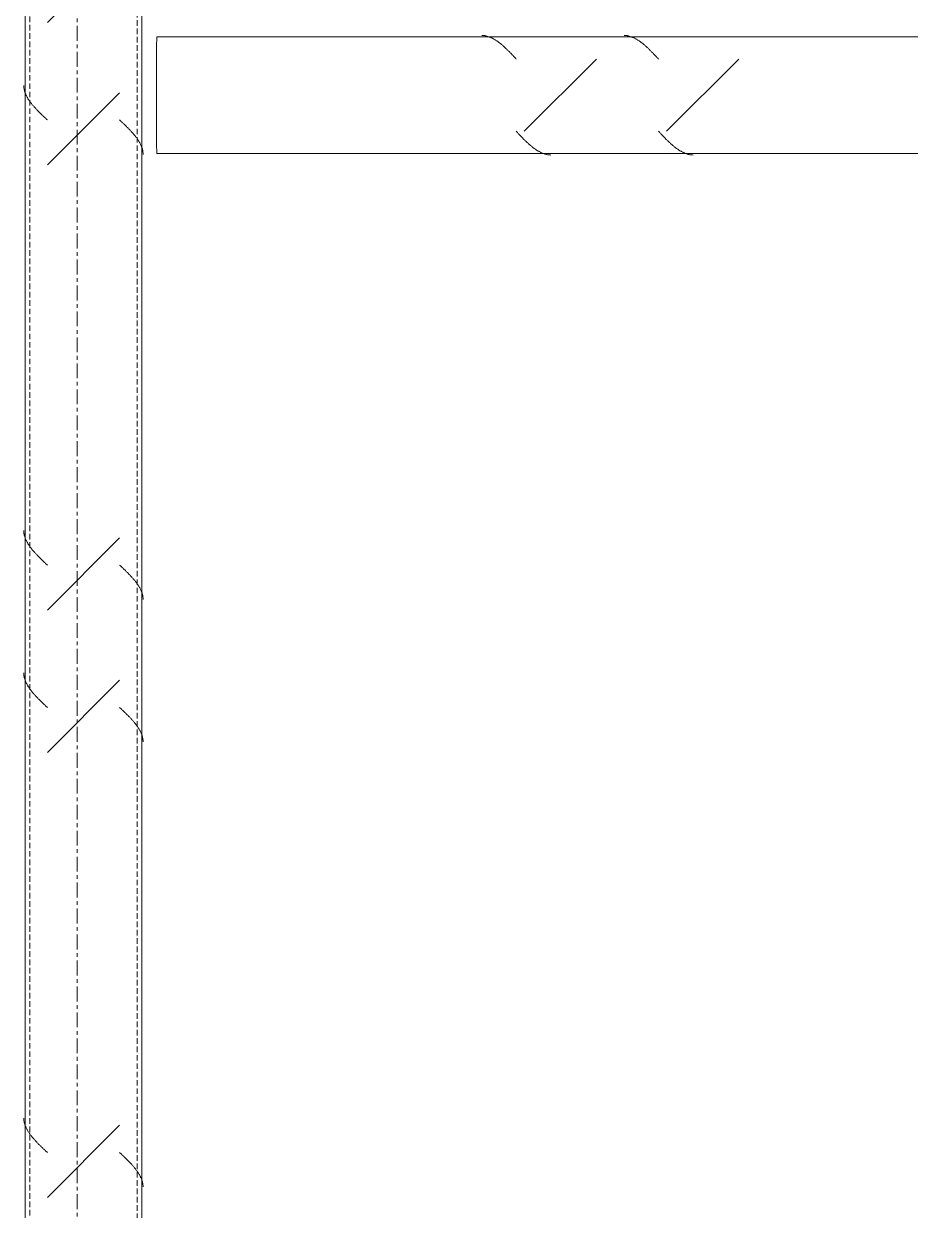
# Model space of a CAD drawing. Header units: centimetres. Extents: x -6111 to 13767, y -285 to 1600.
# Drawn here: x -857.8 to -781.9, y 350.1 to 451.6 of the extents above; entities that cross this region are included whole.
import ezdxf

# ---------------------------------------------------------------- set-up
doc = ezdxf.new("R2010")
doc.units = ezdxf.units.CM
doc.linetypes.add('Grid Line', pattern=[2.2225, 1.27, -0.3175, 0.3175, -0.3175])
doc.linetypes.add('Hidden', pattern=[0.714375, 0.47625, -0.238125])
for name, color, linetype, lineweight in [('S-BEAM', 7, 'Continuous', 9), ('S-COLS', 7, 'Continuous', 9), ('S-GRID', 7, 'Continuous', 9)]:
    doc.layers.add(name, color=color, linetype=linetype, lineweight=lineweight)

# ---------------------------------------------------------------- blocks, each defined once
blk = doc.blocks.new('FP_49-Elevación Eje 2')
at = {"layer": 'S-COLS'}
blk.add_line((-3153.12, 46.02), (-3153.12, 515.53), dxfattribs=at)
at = {"layer": 'S-COLS', "color": 9, "true_color": 0xc0c0c0}
for p, q in [((-3154.97, 443.36), (-3155.02, 443.41)), ((-3154.92, 443.32), (-3154.97, 443.36)), ((-3154.87, 443.27), (-3154.92, 443.32)), ((-3154.82, 443.22), (-3154.87, 443.27)), ((-3154.78, 443.18), (-3154.82, 443.22)), ((-3154.73, 443.13), (-3154.78, 443.18)), ((-3154.68, 443.08), (-3154.73, 443.13)), ((-3154.63, 443.04), (-3154.68, 443.08)), ((-3154.58, 442.99), (-3154.63, 443.04)), ((-3154.53, 442.94), (-3154.58, 442.99)), ((-3154.48, 442.9), (-3154.53, 442.94)), ((-3154.44, 442.85), (-3154.48, 442.9)), ((-3154.39, 442.8), (-3154.44, 442.85)), ((-3154.34, 442.76), (-3154.39, 442.8)), ((-3154.3, 442.71), (-3154.34, 442.76)), ((-3154.25, 442.66), (-3154.3, 442.71)), ((-3154.2, 442.61), (-3154.25, 442.66)), ((-3154.16, 442.57), (-3154.2, 442.61)), ((-3154.11, 442.52), (-3154.16, 442.57)), ((-3154.07, 442.47), (-3154.11, 442.52)), ((-3154.03, 442.43), (-3154.07, 442.47)), ((-3153.98, 442.38), (-3154.03, 442.43)), ((-3153.94, 442.33), (-3153.98, 442.38)), ((-3153.9, 442.29), (-3153.94, 442.33)), ((-3153.86, 442.24), (-3153.9, 442.29)), ((-3153.82, 442.19), (-3153.86, 442.24)), ((-3153.78, 442.15), (-3153.82, 442.19)), ((-3153.74, 442.1), (-3153.78, 442.15)), ((-3153.7, 442.05), (-3153.74, 442.1)), ((-3153.67, 442.01), (-3153.7, 442.05)), ((-3153.63, 441.96), (-3153.67, 442.01)), ((-3153.59, 441.91), (-3153.63, 441.96)), ((-3153.56, 441.87), (-3153.59, 441.91)), ((-3153.53, 441.82), (-3153.56, 441.87)), ((-3153.49, 441.77), (-3153.53, 441.82)), ((-3153.46, 441.73), (-3153.49, 441.77)), ((-3153.43, 441.68), (-3153.46, 441.73)), ((-3153.4, 441.63), (-3153.43, 441.68)), ((-3153.37, 441.59), (-3153.4, 441.63)), ((-3153.34, 441.54), (-3153.37, 441.59)), ((-3153.32, 441.49), (-3153.34, 441.54)), ((-3153.29, 441.45), (-3153.32, 441.49)), ((-3153.26, 441.4), (-3153.29, 441.45)), ((-3153.24, 441.35), (-3153.26, 441.4)), ((-3153.22, 441.31), (-3153.24, 441.35)), ((-3153.2, 441.26), (-3153.22, 441.31)), ((-3153.17, 441.21), (-3153.2, 441.26)), ((-3153.16, 441.17), (-3153.17, 441.21)), ((-3153.14, 441.12), (-3153.16, 441.17)), ((-3153.12, 441.07), (-3153.14, 441.12)), ((-3153.1, 441.03), (-3153.12, 441.07)), ((-3153.09, 440.98), (-3153.1, 441.03)), ((-3153.07, 440.93), (-3153.09, 440.98)), ((-3153.06, 440.88), (-3153.07, 440.93)), ((-3153.05, 440.84), (-3153.06, 440.88)), ((-3153.04, 440.79), (-3153.05, 440.84)), ((-3153.03, 440.74), (-3153.04, 440.79)), ((-3153.02, 440.7), (-3153.03, 440.74)), ((-3153.02, 440.65), (-3153.02, 440.7)), ((-3153.01, 440.6), (-3153.02, 440.65)), ((-3153.01, 440.56), (-3153.01, 440.6)), ((-3153, 440.51), (-3153.01, 440.56)), ((-3153, 440.46), (-3153, 440.51)), ((-3154.97, 405.26), (-3155.02, 405.31)), ((-3154.92, 405.22), (-3154.97, 405.26)), ((-3154.87, 405.17), (-3154.92, 405.22)), ((-3154.82, 405.12), (-3154.87, 405.17)), ((-3154.78, 405.08), (-3154.82, 405.12)), ((-3154.73, 405.03), (-3154.78, 405.08)), ((-3154.68, 404.98), (-3154.73, 405.03)), ((-3154.63, 404.94), (-3154.68, 404.98)), ((-3154.58, 404.89), (-3154.63, 404.94)), ((-3154.53, 404.84), (-3154.58, 404.89)), ((-3154.48, 404.8), (-3154.53, 404.84)), ((-3154.44, 404.75), (-3154.48, 404.8)), ((-3154.39, 404.7), (-3154.44, 404.75)), ((-3154.34, 404.66), (-3154.39, 404.7)), ((-3154.3, 404.61), (-3154.34, 404.66)), ((-3154.25, 404.56), (-3154.3, 404.61)), ((-3154.2, 404.51), (-3154.25, 404.56)), ((-3154.16, 404.47), (-3154.2, 404.51)), ((-3154.11, 404.42), (-3154.16, 404.47)), ((-3154.07, 404.37), (-3154.11, 404.42)), ((-3154.03, 404.33), (-3154.07, 404.37)), ((-3153.98, 404.28), (-3154.03, 404.33)), ((-3153.94, 404.23), (-3153.98, 404.28)), ((-3153.9, 404.19), (-3153.94, 404.23)), ((-3153.86, 404.14), (-3153.9, 404.19)), ((-3153.82, 404.09), (-3153.86, 404.14)), ((-3153.78, 404.05), (-3153.82, 404.09)), ((-3153.74, 404), (-3153.78, 404.05)), ((-3153.7, 403.95), (-3153.74, 404)), ((-3153.67, 403.91), (-3153.7, 403.95)), ((-3153.63, 403.86), (-3153.67, 403.91)), ((-3153.59, 403.81), (-3153.63, 403.86)), ((-3153.56, 403.77), (-3153.59, 403.81)), ((-3153.53, 403.72), (-3153.56, 403.77)), ((-3153.49, 403.67), (-3153.53, 403.72)), ((-3153.46, 403.63), (-3153.49, 403.67)), ((-3153.43, 403.58), (-3153.46, 403.63)), ((-3153.4, 403.53), (-3153.43, 403.58)), ((-3153.37, 403.49), (-3153.4, 403.53)), ((-3153.34, 403.44), (-3153.37, 403.49)), ((-3153.32, 403.39), (-3153.34, 403.44)), ((-3153.29, 403.35), (-3153.32, 403.39)), ((-3153.26, 403.3), (-3153.29, 403.35)), ((-3153.24, 403.25), (-3153.26, 403.3)), ((-3153.22, 403.21), (-3153.24, 403.25)), ((-3153.2, 403.16), (-3153.22, 403.21)), ((-3153.17, 403.11), (-3153.2, 403.16)), ((-3153.16, 403.07), (-3153.17, 403.11)), ((-3153.14, 403.02), (-3153.16, 403.07)), ((-3153.12, 402.97), (-3153.14, 403.02)), ((-3153.1, 402.93), (-3153.12, 402.97)), ((-3153.09, 402.88), (-3153.1, 402.93)), ((-3153.07, 402.83), (-3153.09, 402.88)), ((-3153.06, 402.78), (-3153.07, 402.83)), ((-3153.05, 402.74), (-3153.06, 402.78)), ((-3153.04, 402.69), (-3153.05, 402.74)), ((-3153.03, 402.64), (-3153.04, 402.69)), ((-3153.02, 402.6), (-3153.03, 402.64)), ((-3153.02, 402.55), (-3153.02, 402.6)), ((-3153.01, 402.5), (-3153.02, 402.55)), ((-3153.01, 402.46), (-3153.01, 402.5)), ((-3153, 402.41), (-3153.01, 402.46)), ((-3153, 402.36), (-3153, 402.41)), ((-3154.97, 393.07), (-3155.02, 393.12)), ((-3154.92, 393.03), (-3154.97, 393.07)), ((-3154.87, 392.98), (-3154.92, 393.03)), ((-3154.82, 392.93), (-3154.87, 392.98)), ((-3154.78, 392.89), (-3154.82, 392.93)), ((-3154.73, 392.84), (-3154.78, 392.89)), ((-3154.68, 392.79), (-3154.73, 392.84)), ((-3154.63, 392.75), (-3154.68, 392.79)), ((-3154.58, 392.7), (-3154.63, 392.75)), ((-3154.53, 392.65), (-3154.58, 392.7)), ((-3154.48, 392.61), (-3154.53, 392.65)), ((-3154.44, 392.56), (-3154.48, 392.61)), ((-3154.39, 392.51), (-3154.44, 392.56)), ((-3154.34, 392.47), (-3154.39, 392.51)), ((-3154.3, 392.42), (-3154.34, 392.47)), ((-3154.25, 392.37), (-3154.3, 392.42)), ((-3154.2, 392.33), (-3154.25, 392.37)), ((-3154.16, 392.28), (-3154.2, 392.33)), ((-3154.11, 392.23), (-3154.16, 392.28)), ((-3154.07, 392.19), (-3154.11, 392.23)), ((-3154.03, 392.14), (-3154.07, 392.19)), ((-3153.98, 392.09), (-3154.03, 392.14)), ((-3153.94, 392.04), (-3153.98, 392.09)), ((-3153.9, 392), (-3153.94, 392.04)), ((-3153.86, 391.95), (-3153.9, 392)), ((-3153.82, 391.9), (-3153.86, 391.95)), ((-3153.78, 391.86), (-3153.82, 391.9)), ((-3153.74, 391.81), (-3153.78, 391.86)), ((-3153.7, 391.76), (-3153.74, 391.81)), ((-3153.67, 391.72), (-3153.7, 391.76)), ((-3153.63, 391.67), (-3153.67, 391.72)), ((-3153.59, 391.62), (-3153.63, 391.67)), ((-3153.56, 391.58), (-3153.59, 391.62)), ((-3153.53, 391.53), (-3153.56, 391.58)), ((-3153.49, 391.48), (-3153.53, 391.53)), ((-3153.46, 391.44), (-3153.49, 391.48)), ((-3153.43, 391.39), (-3153.46, 391.44)), ((-3153.4, 391.34), (-3153.43, 391.39)), ((-3153.37, 391.3), (-3153.4, 391.34)), ((-3153.34, 391.25), (-3153.37, 391.3)), ((-3153.32, 391.2), (-3153.34, 391.25)), ((-3153.29, 391.16), (-3153.32, 391.2)), ((-3153.26, 391.11), (-3153.29, 391.16)), ((-3153.24, 391.06), (-3153.26, 391.11)), ((-3153.22, 391.02), (-3153.24, 391.06)), ((-3153.2, 390.97), (-3153.22, 391.02)), ((-3153.17, 390.92), (-3153.2, 390.97)), ((-3153.16, 390.88), (-3153.17, 390.92)), ((-3153.14, 390.83), (-3153.16, 390.88)), ((-3153.12, 390.78), (-3153.14, 390.83)), ((-3153.1, 390.74), (-3153.12, 390.78)), ((-3153.09, 390.69), (-3153.1, 390.74)), ((-3153.07, 390.64), (-3153.09, 390.69)), ((-3153.06, 390.6), (-3153.07, 390.64)), ((-3153.05, 390.55), (-3153.06, 390.6)), ((-3153.04, 390.5), (-3153.05, 390.55)), ((-3153.03, 390.46), (-3153.04, 390.5)), ((-3153.02, 390.41), (-3153.03, 390.46)), ((-3153.02, 390.36), (-3153.02, 390.41)), ((-3153.01, 390.31), (-3153.02, 390.36)), ((-3153.01, 390.27), (-3153.01, 390.31)), ((-3153, 390.22), (-3153.01, 390.27)), ((-3153, 390.17), (-3153, 390.22)), ((-3154.97, 354.97), (-3155.02, 355.02)), ((-3154.92, 354.93), (-3154.97, 354.97)), ((-3154.87, 354.88), (-3154.92, 354.93)), ((-3154.82, 354.83), (-3154.87, 354.88)), ((-3154.78, 354.79), (-3154.82, 354.83)), ((-3154.73, 354.74), (-3154.78, 354.79)), ((-3154.68, 354.69), (-3154.73, 354.74)), ((-3154.63, 354.65), (-3154.68, 354.69)), ((-3154.58, 354.6), (-3154.63, 354.65)), ((-3154.53, 354.55), (-3154.58, 354.6)), ((-3154.48, 354.51), (-3154.53, 354.55)), ((-3154.44, 354.46), (-3154.48, 354.51)), ((-3154.39, 354.41), (-3154.44, 354.46)), ((-3154.34, 354.37), (-3154.39, 354.41)), ((-3154.3, 354.32), (-3154.34, 354.37)), ((-3154.25, 354.27), (-3154.3, 354.32)), ((-3154.2, 354.23), (-3154.25, 354.27)), ((-3154.16, 354.18), (-3154.2, 354.23)), ((-3154.11, 354.13), (-3154.16, 354.18)), ((-3154.07, 354.09), (-3154.11, 354.13)), ((-3154.03, 354.04), (-3154.07, 354.09)), ((-3153.98, 353.99), (-3154.03, 354.04)), ((-3153.94, 353.94), (-3153.98, 353.99)), ((-3153.9, 353.9), (-3153.94, 353.94)), ((-3153.86, 353.85), (-3153.9, 353.9)), ((-3153.82, 353.8), (-3153.86, 353.85)), ((-3153.78, 353.76), (-3153.82, 353.8)), ((-3153.74, 353.71), (-3153.78, 353.76)), ((-3153.7, 353.66), (-3153.74, 353.71)), ((-3153.67, 353.62), (-3153.7, 353.66)), ((-3153.63, 353.57), (-3153.67, 353.62)), ((-3153.59, 353.52), (-3153.63, 353.57)), ((-3153.56, 353.48), (-3153.59, 353.52)), ((-3153.53, 353.43), (-3153.56, 353.48)), ((-3153.49, 353.38), (-3153.53, 353.43)), ((-3153.46, 353.34), (-3153.49, 353.38)), ((-3153.43, 353.29), (-3153.46, 353.34)), ((-3153.4, 353.24), (-3153.43, 353.29)), ((-3153.37, 353.2), (-3153.4, 353.24)), ((-3153.34, 353.15), (-3153.37, 353.2)), ((-3153.32, 353.1), (-3153.34, 353.15)), ((-3153.29, 353.06), (-3153.32, 353.1)), ((-3153.26, 353.01), (-3153.29, 353.06)), ((-3153.24, 352.96), (-3153.26, 353.01)), ((-3153.22, 352.92), (-3153.24, 352.96)), ((-3153.2, 352.87), (-3153.22, 352.92)), ((-3153.17, 352.82), (-3153.2, 352.87)), ((-3153.16, 352.78), (-3153.17, 352.82)), ((-3153.14, 352.73), (-3153.16, 352.78)), ((-3153.12, 352.68), (-3153.14, 352.73)), ((-3153.1, 352.64), (-3153.12, 352.68)), ((-3153.09, 352.59), (-3153.1, 352.64)), ((-3153.07, 352.54), (-3153.09, 352.59)), ((-3153.06, 352.5), (-3153.07, 352.54)), ((-3153.05, 352.45), (-3153.06, 352.5)), ((-3153.04, 352.4), (-3153.05, 352.45)), ((-3153.03, 352.36), (-3153.04, 352.4)), ((-3153.02, 352.31), (-3153.03, 352.36)), ((-3153.02, 352.26), (-3153.02, 352.31)), ((-3153.01, 352.21), (-3153.02, 352.26)), ((-3153.01, 352.17), (-3153.01, 352.21)), ((-3153, 352.12), (-3153.01, 352.17)), ((-3153, 352.07), (-3153, 352.12))]:
    blk.add_line(p, q, dxfattribs=at)
blk = doc.blocks.new('FP_50-Elevación Eje 2')
at = {"layer": 'S-COLS'}
blk.add_line((-3163.12, 515.53), (-3163.12, 46.02), dxfattribs=at)
at = {"layer": 'S-COLS', "color": 9, "true_color": 0xc0c0c0}
for p, q in [((-3163.23, 446.31), (-3163.23, 446.36)), ((-3163.23, 446.26), (-3163.23, 446.31)), ((-3163.22, 446.22), (-3163.23, 446.26)), ((-3163.22, 446.17), (-3163.22, 446.22)), ((-3163.21, 446.12), (-3163.22, 446.17)), ((-3163.2, 446.07), (-3163.21, 446.12)), ((-3163.2, 446.03), (-3163.2, 446.07)), ((-3163.19, 445.98), (-3163.2, 446.03)), ((-3163.17, 445.93), (-3163.19, 445.98)), ((-3163.16, 445.89), (-3163.17, 445.93)), ((-3163.15, 445.84), (-3163.16, 445.89)), ((-3163.13, 445.79), (-3163.15, 445.84)), ((-3163.12, 445.75), (-3163.13, 445.79)), ((-3163.1, 445.7), (-3163.12, 445.75)), ((-3163.08, 445.65), (-3163.1, 445.7)), ((-3163.06, 445.61), (-3163.08, 445.65)), ((-3163.04, 445.56), (-3163.06, 445.61)), ((-3163.02, 445.51), (-3163.04, 445.56)), ((-3163, 445.47), (-3163.02, 445.51)), ((-3162.97, 445.42), (-3163, 445.47)), ((-3162.95, 445.37), (-3162.97, 445.42)), ((-3162.92, 445.33), (-3162.95, 445.37)), ((-3162.89, 445.28), (-3162.92, 445.33)), ((-3162.87, 445.23), (-3162.89, 445.28)), ((-3162.84, 445.19), (-3162.87, 445.23)), ((-3162.81, 445.14), (-3162.84, 445.19)), ((-3162.78, 445.09), (-3162.81, 445.14)), ((-3162.74, 445.05), (-3162.78, 445.09)), ((-3162.71, 445), (-3162.74, 445.05)), ((-3162.68, 444.95), (-3162.71, 445)), ((-3162.64, 444.91), (-3162.68, 444.95)), ((-3162.61, 444.86), (-3162.64, 444.91)), ((-3162.57, 444.81), (-3162.61, 444.86)), ((-3162.53, 444.77), (-3162.57, 444.81)), ((-3162.5, 444.72), (-3162.53, 444.77)), ((-3162.46, 444.67), (-3162.5, 444.72)), ((-3162.42, 444.63), (-3162.46, 444.67)), ((-3162.38, 444.58), (-3162.42, 444.63)), ((-3162.34, 444.53), (-3162.38, 444.58)), ((-3162.29, 444.49), (-3162.34, 444.53)), ((-3162.25, 444.44), (-3162.29, 444.49)), ((-3162.21, 444.39), (-3162.25, 444.44)), ((-3162.17, 444.34), (-3162.21, 444.39)), ((-3162.12, 444.3), (-3162.17, 444.34)), ((-3162.08, 444.25), (-3162.12, 444.3)), ((-3162.03, 444.2), (-3162.08, 444.25)), ((-3161.99, 444.16), (-3162.03, 444.2)), ((-3161.94, 444.11), (-3161.99, 444.16)), ((-3161.89, 444.06), (-3161.94, 444.11)), ((-3161.85, 444.02), (-3161.89, 444.06)), ((-3161.8, 443.97), (-3161.85, 444.02)), ((-3161.75, 443.92), (-3161.8, 443.97)), ((-3161.7, 443.88), (-3161.75, 443.92)), ((-3161.66, 443.83), (-3161.7, 443.88)), ((-3161.61, 443.78), (-3161.66, 443.83)), ((-3161.56, 443.74), (-3161.61, 443.78)), ((-3161.51, 443.69), (-3161.56, 443.74)), ((-3161.46, 443.64), (-3161.51, 443.69)), ((-3161.41, 443.6), (-3161.46, 443.64)), ((-3161.36, 443.55), (-3161.41, 443.6)), ((-3161.31, 443.5), (-3161.36, 443.55)), ((-3161.26, 443.46), (-3161.31, 443.5)), ((-3161.21, 443.41), (-3161.26, 443.46)), ((-3163.23, 408.21), (-3163.23, 408.26)), ((-3163.23, 408.16), (-3163.23, 408.21)), ((-3163.22, 408.12), (-3163.23, 408.16)), ((-3163.22, 408.07), (-3163.22, 408.12)), ((-3163.21, 408.02), (-3163.22, 408.07)), ((-3163.2, 407.97), (-3163.21, 408.02)), ((-3163.2, 407.93), (-3163.2, 407.97)), ((-3163.19, 407.88), (-3163.2, 407.93)), ((-3163.17, 407.83), (-3163.19, 407.88)), ((-3163.16, 407.79), (-3163.17, 407.83)), ((-3163.15, 407.74), (-3163.16, 407.79)), ((-3163.13, 407.69), (-3163.15, 407.74)), ((-3163.12, 407.65), (-3163.13, 407.69)), ((-3163.1, 407.6), (-3163.12, 407.65)), ((-3163.08, 407.55), (-3163.1, 407.6)), ((-3163.06, 407.51), (-3163.08, 407.55)), ((-3163.04, 407.46), (-3163.06, 407.51)), ((-3163.02, 407.41), (-3163.04, 407.46)), ((-3163, 407.37), (-3163.02, 407.41)), ((-3162.97, 407.32), (-3163, 407.37)), ((-3162.95, 407.27), (-3162.97, 407.32)), ((-3162.92, 407.23), (-3162.95, 407.27)), ((-3162.89, 407.18), (-3162.92, 407.23)), ((-3162.87, 407.13), (-3162.89, 407.18)), ((-3162.84, 407.09), (-3162.87, 407.13)), ((-3162.81, 407.04), (-3162.84, 407.09)), ((-3162.78, 406.99), (-3162.81, 407.04)), ((-3162.74, 406.95), (-3162.78, 406.99)), ((-3162.71, 406.9), (-3162.74, 406.95)), ((-3162.68, 406.85), (-3162.71, 406.9)), ((-3162.64, 406.81), (-3162.68, 406.85)), ((-3162.61, 406.76), (-3162.64, 406.81)), ((-3162.57, 406.71), (-3162.61, 406.76)), ((-3162.53, 406.67), (-3162.57, 406.71)), ((-3162.5, 406.62), (-3162.53, 406.67)), ((-3162.46, 406.57), (-3162.5, 406.62)), ((-3162.42, 406.53), (-3162.46, 406.57)), ((-3162.38, 406.48), (-3162.42, 406.53)), ((-3162.34, 406.43), (-3162.38, 406.48)), ((-3162.29, 406.39), (-3162.34, 406.43)), ((-3162.25, 406.34), (-3162.29, 406.39)), ((-3162.21, 406.29), (-3162.25, 406.34)), ((-3162.17, 406.24), (-3162.21, 406.29)), ((-3162.12, 406.2), (-3162.17, 406.24)), ((-3162.08, 406.15), (-3162.12, 406.2)), ((-3162.03, 406.1), (-3162.08, 406.15)), ((-3161.99, 406.06), (-3162.03, 406.1)), ((-3161.94, 406.01), (-3161.99, 406.06)), ((-3161.89, 405.96), (-3161.94, 406.01)), ((-3161.85, 405.92), (-3161.89, 405.96)), ((-3161.8, 405.87), (-3161.85, 405.92)), ((-3161.75, 405.82), (-3161.8, 405.87)), ((-3161.7, 405.78), (-3161.75, 405.82)), ((-3161.66, 405.73), (-3161.7, 405.78)), ((-3161.61, 405.68), (-3161.66, 405.73)), ((-3161.56, 405.64), (-3161.61, 405.68)), ((-3161.51, 405.59), (-3161.56, 405.64)), ((-3161.46, 405.54), (-3161.51, 405.59)), ((-3161.41, 405.5), (-3161.46, 405.54)), ((-3161.36, 405.45), (-3161.41, 405.5)), ((-3161.31, 405.4), (-3161.36, 405.45)), ((-3161.26, 405.36), (-3161.31, 405.4)), ((-3161.21, 405.31), (-3161.26, 405.36)), ((-3163.23, 396.02), (-3163.23, 396.07)), ((-3163.23, 395.97), (-3163.23, 396.02)), ((-3163.22, 395.93), (-3163.23, 395.97)), ((-3163.22, 395.88), (-3163.22, 395.93)), ((-3163.21, 395.83), (-3163.22, 395.88)), ((-3163.2, 395.79), (-3163.21, 395.83)), ((-3163.2, 395.74), (-3163.2, 395.79)), ((-3163.19, 395.69), (-3163.2, 395.74)), ((-3163.17, 395.65), (-3163.19, 395.69)), ((-3163.16, 395.6), (-3163.17, 395.65)), ((-3163.15, 395.55), (-3163.16, 395.6)), ((-3163.13, 395.5), (-3163.15, 395.55)), ((-3163.12, 395.46), (-3163.13, 395.5)), ((-3163.1, 395.41), (-3163.12, 395.46)), ((-3163.08, 395.36), (-3163.1, 395.41)), ((-3163.06, 395.32), (-3163.08, 395.36)), ((-3163.04, 395.27), (-3163.06, 395.32)), ((-3163.02, 395.22), (-3163.04, 395.27)), ((-3163, 395.18), (-3163.02, 395.22)), ((-3162.97, 395.13), (-3163, 395.18)), ((-3162.95, 395.08), (-3162.97, 395.13)), ((-3162.92, 395.04), (-3162.95, 395.08)), ((-3162.89, 394.99), (-3162.92, 395.04)), ((-3162.87, 394.94), (-3162.89, 394.99)), ((-3162.84, 394.9), (-3162.87, 394.94)), ((-3162.81, 394.85), (-3162.84, 394.9)), ((-3162.78, 394.8), (-3162.81, 394.85)), ((-3162.74, 394.76), (-3162.78, 394.8)), ((-3162.71, 394.71), (-3162.74, 394.76)), ((-3162.68, 394.66), (-3162.71, 394.71)), ((-3162.64, 394.62), (-3162.68, 394.66)), ((-3162.61, 394.57), (-3162.64, 394.62)), ((-3162.57, 394.52), (-3162.61, 394.57)), ((-3162.53, 394.48), (-3162.57, 394.52)), ((-3162.5, 394.43), (-3162.53, 394.48)), ((-3162.46, 394.38), (-3162.5, 394.43)), ((-3162.42, 394.34), (-3162.46, 394.38)), ((-3162.38, 394.29), (-3162.42, 394.34)), ((-3162.34, 394.24), (-3162.38, 394.29)), ((-3162.29, 394.2), (-3162.34, 394.24)), ((-3162.25, 394.15), (-3162.29, 394.2)), ((-3162.21, 394.1), (-3162.25, 394.15)), ((-3162.17, 394.06), (-3162.21, 394.1)), ((-3162.12, 394.01), (-3162.17, 394.06)), ((-3162.08, 393.96), (-3162.12, 394.01)), ((-3162.03, 393.92), (-3162.08, 393.96)), ((-3161.99, 393.87), (-3162.03, 393.92)), ((-3161.94, 393.82), (-3161.99, 393.87)), ((-3161.89, 393.77), (-3161.94, 393.82)), ((-3161.85, 393.73), (-3161.89, 393.77)), ((-3161.8, 393.68), (-3161.85, 393.73)), ((-3161.75, 393.63), (-3161.8, 393.68)), ((-3161.7, 393.59), (-3161.75, 393.63)), ((-3161.66, 393.54), (-3161.7, 393.59)), ((-3161.61, 393.49), (-3161.66, 393.54)), ((-3161.56, 393.45), (-3161.61, 393.49)), ((-3161.51, 393.4), (-3161.56, 393.45)), ((-3161.46, 393.35), (-3161.51, 393.4)), ((-3161.41, 393.31), (-3161.46, 393.35)), ((-3161.36, 393.26), (-3161.41, 393.31)), ((-3161.31, 393.21), (-3161.36, 393.26)), ((-3161.26, 393.17), (-3161.31, 393.21)), ((-3161.21, 393.12), (-3161.26, 393.17)), ((-3163.23, 357.92), (-3163.23, 357.97)), ((-3163.23, 357.87), (-3163.23, 357.92)), ((-3163.22, 357.83), (-3163.23, 357.87)), ((-3163.22, 357.78), (-3163.22, 357.83)), ((-3163.21, 357.73), (-3163.22, 357.78)), ((-3163.2, 357.69), (-3163.21, 357.73)), ((-3163.2, 357.64), (-3163.2, 357.69)), ((-3163.19, 357.59), (-3163.2, 357.64)), ((-3163.17, 357.55), (-3163.19, 357.59)), ((-3163.16, 357.5), (-3163.17, 357.55)), ((-3163.15, 357.45), (-3163.16, 357.5)), ((-3163.13, 357.4), (-3163.15, 357.45)), ((-3163.12, 357.36), (-3163.13, 357.4)), ((-3163.1, 357.31), (-3163.12, 357.36)), ((-3163.08, 357.26), (-3163.1, 357.31)), ((-3163.06, 357.22), (-3163.08, 357.26)), ((-3163.04, 357.17), (-3163.06, 357.22)), ((-3163.02, 357.12), (-3163.04, 357.17)), ((-3163, 357.08), (-3163.02, 357.12)), ((-3162.97, 357.03), (-3163, 357.08)), ((-3162.95, 356.98), (-3162.97, 357.03)), ((-3162.92, 356.94), (-3162.95, 356.98)), ((-3162.89, 356.89), (-3162.92, 356.94)), ((-3162.87, 356.84), (-3162.89, 356.89)), ((-3162.84, 356.8), (-3162.87, 356.84)), ((-3162.81, 356.75), (-3162.84, 356.8)), ((-3162.78, 356.7), (-3162.81, 356.75)), ((-3162.74, 356.66), (-3162.78, 356.7)), ((-3162.71, 356.61), (-3162.74, 356.66)), ((-3162.68, 356.56), (-3162.71, 356.61)), ((-3162.64, 356.52), (-3162.68, 356.56)), ((-3162.61, 356.47), (-3162.64, 356.52)), ((-3162.57, 356.42), (-3162.61, 356.47)), ((-3162.53, 356.38), (-3162.57, 356.42)), ((-3162.5, 356.33), (-3162.53, 356.38)), ((-3162.46, 356.28), (-3162.5, 356.33)), ((-3162.42, 356.24), (-3162.46, 356.28)), ((-3162.38, 356.19), (-3162.42, 356.24)), ((-3162.34, 356.14), (-3162.38, 356.19)), ((-3162.29, 356.1), (-3162.34, 356.14)), ((-3162.25, 356.05), (-3162.29, 356.1)), ((-3162.21, 356), (-3162.25, 356.05)), ((-3162.17, 355.96), (-3162.21, 356)), ((-3162.12, 355.91), (-3162.17, 355.96)), ((-3162.08, 355.86), (-3162.12, 355.91)), ((-3162.03, 355.82), (-3162.08, 355.86)), ((-3161.99, 355.77), (-3162.03, 355.82)), ((-3161.94, 355.72), (-3161.99, 355.77)), ((-3161.89, 355.67), (-3161.94, 355.72)), ((-3161.85, 355.63), (-3161.89, 355.67)), ((-3161.8, 355.58), (-3161.85, 355.63)), ((-3161.75, 355.53), (-3161.8, 355.58)), ((-3161.7, 355.49), (-3161.75, 355.53)), ((-3161.66, 355.44), (-3161.7, 355.49)), ((-3161.61, 355.39), (-3161.66, 355.44)), ((-3161.56, 355.35), (-3161.61, 355.39)), ((-3161.51, 355.3), (-3161.56, 355.35)), ((-3161.46, 355.25), (-3161.51, 355.3)), ((-3161.41, 355.21), (-3161.46, 355.25)), ((-3161.36, 355.16), (-3161.41, 355.21)), ((-3161.31, 355.11), (-3161.36, 355.16)), ((-3161.26, 355.07), (-3161.31, 355.11)), ((-3161.21, 355.02), (-3161.26, 355.07))]:
    blk.add_line(p, q, dxfattribs=at)
blk = doc.blocks.new('HSS Rectangular-Column - 100 x 100 mm-V48-Elevación Eje 2')
at = {"layer": 'S-COLS', "true_color": 0xc0c0c0}
h = blk.add_hatch(dxfattribs=at)
h.set_pattern_fill('FP_2', color=9, style=0, pattern_type=2)
h.set_pattern_definition([(45, (0, 0), (-25.1447, 25.1447), []), (45, (0, 38.1), (-25.1447, 25.1447), [])])
h.paths.add_polyline_path([(-3155.02, 46.02), (-3155.02, 515.53), (-3161.21, 515.53), (-3161.21, 46.02)])
at = {"layer": 'S-COLS', "linetype": 'Hidden'}
for p, q in [((-3162.72, 46.02), (-3162.72, 515.53)), ((-3153.52, 515.53), (-3153.52, 46.02))]:
    blk.add_line(p, q, dxfattribs=at)
at = {"layer": 'S-COLS'}
for name in ['FP_50-Elevación Eje 2', 'FP_49-Elevación Eje 2']:
    blk.add_blockref(name, (0, 0), dxfattribs=at)
blk = doc.blocks.new('FP_62-Elevación Eje 2')
at = {"layer": 'S-BEAM'}
blk.add_line((-2859.59, 450.53), (-3151.84, 450.53), dxfattribs=at)
at = {"layer": 'S-BEAM', "color": 9, "true_color": 0xc0c0c0}
for p, q in [((-3123.99, 450.65), (-3123.94, 450.64)), ((-3123.94, 450.64), (-3123.89, 450.64)), ((-3123.89, 450.64), (-3123.85, 450.64)), ((-3123.85, 450.64), (-3123.8, 450.63)), ((-3123.8, 450.63), (-3123.75, 450.63)), ((-3123.75, 450.63), (-3123.71, 450.62)), ((-3123.71, 450.62), (-3123.66, 450.61)), ((-3123.66, 450.61), (-3123.62, 450.6)), ((-3123.62, 450.6), (-3123.57, 450.59)), ((-3123.57, 450.59), (-3123.52, 450.57)), ((-3123.52, 450.57), (-3123.48, 450.56)), ((-3123.48, 450.56), (-3123.43, 450.54)), ((-3123.43, 450.54), (-3123.38, 450.53)), ((-3123.38, 450.53), (-3123.34, 450.51)), ((-3123.34, 450.51), (-3123.29, 450.49)), ((-3123.29, 450.49), (-3123.24, 450.47)), ((-3123.24, 450.47), (-3123.2, 450.45)), ((-3123.2, 450.45), (-3123.15, 450.43)), ((-3123.15, 450.43), (-3123.1, 450.41)), ((-3123.1, 450.41), (-3123.06, 450.38)), ((-3123.06, 450.38), (-3123.01, 450.36)), ((-3123.01, 450.36), (-3122.97, 450.33)), ((-3122.97, 450.33), (-3122.92, 450.31)), ((-3122.92, 450.31), (-3122.87, 450.28)), ((-3122.87, 450.28), (-3122.83, 450.25)), ((-3122.83, 450.25), (-3122.78, 450.22)), ((-3122.78, 450.22), (-3122.73, 450.19)), ((-3122.73, 450.19), (-3122.69, 450.16)), ((-3122.69, 450.16), (-3122.64, 450.12)), ((-3122.64, 450.12), (-3122.59, 450.09)), ((-3122.59, 450.09), (-3122.55, 450.05)), ((-3122.55, 450.05), (-3122.5, 450.02)), ((-3122.5, 450.02), (-3122.45, 449.98)), ((-3122.45, 449.98), (-3122.41, 449.95)), ((-3111.8, 450.65), (-3111.75, 450.64)), ((-3111.75, 450.64), (-3111.71, 450.64)), ((-3111.71, 450.64), (-3111.66, 450.64)), ((-3111.66, 450.64), (-3111.61, 450.63)), ((-3111.61, 450.63), (-3111.57, 450.63)), ((-3111.57, 450.63), (-3111.52, 450.62)), ((-3111.52, 450.62), (-3111.47, 450.61)), ((-3111.47, 450.61), (-3111.43, 450.6)), ((-3111.43, 450.6), (-3111.38, 450.59)), ((-3111.38, 450.59), (-3111.33, 450.57)), ((-3111.33, 450.57), (-3111.29, 450.56)), ((-3111.29, 450.56), (-3111.24, 450.54)), ((-3111.24, 450.54), (-3111.19, 450.53)), ((-3111.19, 450.53), (-3111.15, 450.51)), ((-3111.15, 450.51), (-3111.1, 450.49)), ((-3111.1, 450.49), (-3111.06, 450.47)), ((-3111.06, 450.47), (-3111.01, 450.45)), ((-3111.01, 450.45), (-3110.96, 450.43)), ((-3110.96, 450.43), (-3110.92, 450.41)), ((-3110.92, 450.41), (-3110.87, 450.38)), ((-3110.87, 450.38), (-3110.82, 450.36)), ((-3110.82, 450.36), (-3110.78, 450.33)), ((-3110.78, 450.33), (-3110.73, 450.31)), ((-3110.73, 450.31), (-3110.68, 450.28)), ((-3110.68, 450.28), (-3110.64, 450.25)), ((-3110.64, 450.25), (-3110.59, 450.22)), ((-3110.59, 450.22), (-3110.54, 450.19)), ((-3110.54, 450.19), (-3110.5, 450.16)), ((-3110.5, 450.16), (-3110.45, 450.12)), ((-3110.45, 450.12), (-3110.4, 450.09)), ((-3110.4, 450.09), (-3110.36, 450.05)), ((-3110.36, 450.05), (-3110.31, 450.02)), ((-3110.31, 450.02), (-3110.26, 449.98)), ((-3110.26, 449.98), (-3110.22, 449.95)), ((-3122.41, 449.95), (-3122.36, 449.91)), ((-3122.36, 449.91), (-3122.31, 449.87)), ((-3122.31, 449.87), (-3122.27, 449.83)), ((-3122.27, 449.83), (-3122.22, 449.79)), ((-3122.22, 449.79), (-3122.17, 449.75)), ((-3122.17, 449.75), (-3122.13, 449.71)), ((-3122.13, 449.71), (-3122.08, 449.66)), ((-3122.08, 449.66), (-3122.03, 449.62)), ((-3122.03, 449.62), (-3121.99, 449.58)), ((-3121.99, 449.58), (-3121.94, 449.53)), ((-3121.94, 449.53), (-3121.89, 449.49)), ((-3121.89, 449.49), (-3121.85, 449.44)), ((-3121.85, 449.44), (-3121.8, 449.4)), ((-3121.8, 449.4), (-3121.75, 449.35)), ((-3121.75, 449.35), (-3121.71, 449.31)), ((-3121.71, 449.31), (-3121.66, 449.26)), ((-3121.66, 449.26), (-3121.61, 449.21)), ((-3121.61, 449.21), (-3121.57, 449.16)), ((-3121.57, 449.16), (-3121.52, 449.12)), ((-3121.52, 449.12), (-3121.47, 449.07)), ((-3121.47, 449.07), (-3121.43, 449.02)), ((-3121.43, 449.02), (-3121.38, 448.97)), ((-3121.38, 448.97), (-3121.33, 448.92)), ((-3110.22, 449.95), (-3110.17, 449.91)), ((-3110.17, 449.91), (-3110.12, 449.87)), ((-3110.12, 449.87), (-3110.08, 449.83)), ((-3110.08, 449.83), (-3110.03, 449.79)), ((-3110.03, 449.79), (-3109.99, 449.75)), ((-3109.99, 449.75), (-3109.94, 449.71)), ((-3109.94, 449.71), (-3109.89, 449.66)), ((-3109.89, 449.66), (-3109.85, 449.62)), ((-3109.85, 449.62), (-3109.8, 449.58)), ((-3109.8, 449.58), (-3109.75, 449.53)), ((-3109.75, 449.53), (-3109.71, 449.49)), ((-3109.71, 449.49), (-3109.66, 449.44)), ((-3109.66, 449.44), (-3109.61, 449.4)), ((-3109.61, 449.4), (-3109.57, 449.35)), ((-3109.57, 449.35), (-3109.52, 449.31)), ((-3109.52, 449.31), (-3109.47, 449.26)), ((-3109.47, 449.26), (-3109.43, 449.21)), ((-3109.43, 449.21), (-3109.38, 449.16)), ((-3109.38, 449.16), (-3109.33, 449.12)), ((-3109.33, 449.12), (-3109.29, 449.07)), ((-3109.29, 449.07), (-3109.24, 449.02)), ((-3109.24, 449.02), (-3109.19, 448.97)), ((-3109.19, 448.97), (-3109.15, 448.92)), ((-3121.33, 448.92), (-3121.29, 448.87)), ((-3121.29, 448.87), (-3121.24, 448.82)), ((-3121.24, 448.82), (-3121.19, 448.77)), ((-3121.19, 448.77), (-3121.15, 448.72)), ((-3121.15, 448.72), (-3121.1, 448.68)), ((-3121.1, 448.68), (-3121.05, 448.63)), ((-3109.15, 448.92), (-3109.1, 448.87)), ((-3109.1, 448.87), (-3109.05, 448.82)), ((-3109.05, 448.82), (-3109.01, 448.77)), ((-3109.01, 448.77), (-3108.96, 448.72)), ((-3108.96, 448.72), (-3108.91, 448.68)), ((-3108.91, 448.68), (-3108.87, 448.63))]:
    blk.add_line(p, q, dxfattribs=at)
blk = doc.blocks.new('FP_63-Elevación Eje 2')
at = {"layer": 'S-BEAM', "color": 9, "true_color": 0xc0c0c0}
for p, q in [((-3121.06, 442.44), (-3121.01, 442.39)), ((-3121.01, 442.39), (-3120.96, 442.34)), ((-3120.96, 442.34), (-3120.92, 442.29)), ((-3120.92, 442.29), (-3120.87, 442.24)), ((-3120.87, 442.24), (-3120.82, 442.19)), ((-3120.82, 442.19), (-3120.77, 442.14)), ((-3120.77, 442.14), (-3120.73, 442.09)), ((-3120.73, 442.09), (-3120.68, 442.04)), ((-3120.68, 442.04), (-3120.63, 441.99)), ((-3120.63, 441.99), (-3120.59, 441.94)), ((-3120.59, 441.94), (-3120.54, 441.9)), ((-3120.54, 441.9), (-3120.49, 441.85)), ((-3120.49, 441.85), (-3120.45, 441.8)), ((-3108.87, 442.44), (-3108.82, 442.39)), ((-3108.82, 442.39), (-3108.77, 442.34)), ((-3108.77, 442.34), (-3108.73, 442.29)), ((-3108.73, 442.29), (-3108.68, 442.24)), ((-3108.68, 442.24), (-3108.63, 442.19)), ((-3108.63, 442.19), (-3108.59, 442.14)), ((-3108.59, 442.14), (-3108.54, 442.09)), ((-3108.54, 442.09), (-3108.49, 442.04)), ((-3108.49, 442.04), (-3108.45, 441.99)), ((-3108.45, 441.99), (-3108.4, 441.94)), ((-3108.4, 441.94), (-3108.35, 441.9)), ((-3108.35, 441.9), (-3108.31, 441.85)), ((-3108.31, 441.85), (-3108.26, 441.8)), ((-3120.45, 441.8), (-3120.4, 441.75)), ((-3120.4, 441.75), (-3120.35, 441.71)), ((-3120.35, 441.71), (-3120.31, 441.66)), ((-3120.31, 441.66), (-3120.26, 441.62)), ((-3120.26, 441.62), (-3120.21, 441.57)), ((-3120.21, 441.57), (-3120.17, 441.53)), ((-3120.17, 441.53), (-3120.12, 441.48)), ((-3120.12, 441.48), (-3120.07, 441.44)), ((-3120.07, 441.44), (-3120.03, 441.4)), ((-3120.03, 441.4), (-3119.98, 441.35)), ((-3119.98, 441.35), (-3119.93, 441.31)), ((-3119.93, 441.31), (-3119.88, 441.27)), ((-3119.88, 441.27), (-3119.84, 441.23)), ((-3119.84, 441.23), (-3119.79, 441.19)), ((-3119.79, 441.19), (-3119.74, 441.15)), ((-3119.74, 441.15), (-3119.7, 441.12)), ((-3119.7, 441.12), (-3119.65, 441.08)), ((-3119.65, 441.08), (-3119.6, 441.04)), ((-3119.6, 441.04), (-3119.56, 441.01)), ((-3119.56, 441.01), (-3119.51, 440.97)), ((-3119.51, 440.97), (-3119.46, 440.94)), ((-3119.46, 440.94), (-3119.41, 440.9)), ((-3119.41, 440.9), (-3119.37, 440.87)), ((-3119.37, 440.87), (-3119.32, 440.84)), ((-3119.32, 440.84), (-3119.27, 440.81)), ((-3108.26, 441.8), (-3108.21, 441.75)), ((-3108.21, 441.75), (-3108.16, 441.71)), ((-3108.16, 441.71), (-3108.12, 441.66)), ((-3108.12, 441.66), (-3108.07, 441.62)), ((-3108.07, 441.62), (-3108.02, 441.57)), ((-3108.02, 441.57), (-3107.98, 441.53)), ((-3107.98, 441.53), (-3107.93, 441.48)), ((-3107.93, 441.48), (-3107.88, 441.44)), ((-3107.88, 441.44), (-3107.84, 441.4)), ((-3107.84, 441.4), (-3107.79, 441.35)), ((-3107.79, 441.35), (-3107.74, 441.31)), ((-3107.74, 441.31), (-3107.7, 441.27)), ((-3107.7, 441.27), (-3107.65, 441.23)), ((-3107.65, 441.23), (-3107.6, 441.19)), ((-3107.6, 441.19), (-3107.55, 441.15)), ((-3107.55, 441.15), (-3107.51, 441.12)), ((-3107.51, 441.12), (-3107.46, 441.08)), ((-3107.46, 441.08), (-3107.41, 441.04)), ((-3107.41, 441.04), (-3107.37, 441.01)), ((-3107.37, 441.01), (-3107.32, 440.97)), ((-3107.32, 440.97), (-3107.27, 440.94)), ((-3107.27, 440.94), (-3107.23, 440.9)), ((-3107.23, 440.9), (-3107.18, 440.87)), ((-3107.18, 440.87), (-3107.13, 440.84)), ((-3107.13, 440.84), (-3107.08, 440.81)), ((-3119.27, 440.81), (-3119.23, 440.78)), ((-3119.23, 440.78), (-3119.18, 440.75)), ((-3119.18, 440.75), (-3119.13, 440.73)), ((-3119.13, 440.73), (-3119.09, 440.7)), ((-3119.09, 440.7), (-3119.04, 440.68)), ((-3119.04, 440.68), (-3118.99, 440.65)), ((-3118.99, 440.65), (-3118.94, 440.63)), ((-3118.94, 440.63), (-3118.9, 440.61)), ((-3118.9, 440.61), (-3118.85, 440.59)), ((-3118.85, 440.59), (-3118.8, 440.57)), ((-3118.8, 440.57), (-3118.76, 440.55)), ((-3118.76, 440.55), (-3118.71, 440.53)), ((-3118.71, 440.53), (-3118.66, 440.52)), ((-3118.66, 440.52), (-3118.62, 440.5)), ((-3118.62, 440.5), (-3118.57, 440.49)), ((-3118.57, 440.49), (-3118.52, 440.47)), ((-3118.52, 440.47), (-3118.47, 440.46)), ((-3118.47, 440.46), (-3118.43, 440.45)), ((-3118.43, 440.45), (-3118.38, 440.44)), ((-3118.38, 440.44), (-3118.33, 440.44)), ((-3118.33, 440.44), (-3118.29, 440.43)), ((-3118.29, 440.43), (-3118.24, 440.42)), ((-3118.24, 440.42), (-3118.19, 440.42)), ((-3118.19, 440.42), (-3118.14, 440.42)), ((-3118.14, 440.42), (-3118.1, 440.41)), ((-3107.08, 440.81), (-3107.04, 440.78)), ((-3107.04, 440.78), (-3106.99, 440.75)), ((-3106.99, 440.75), (-3106.94, 440.73)), ((-3106.94, 440.73), (-3106.9, 440.7)), ((-3106.9, 440.7), (-3106.85, 440.68)), ((-3106.85, 440.68), (-3106.8, 440.65)), ((-3106.8, 440.65), (-3106.76, 440.63)), ((-3106.76, 440.63), (-3106.71, 440.61)), ((-3106.71, 440.61), (-3106.66, 440.59)), ((-3106.66, 440.59), (-3106.61, 440.57)), ((-3106.61, 440.57), (-3106.57, 440.55)), ((-3106.57, 440.55), (-3106.52, 440.53)), ((-3106.52, 440.53), (-3106.47, 440.52)), ((-3106.47, 440.52), (-3106.43, 440.5)), ((-3106.43, 440.5), (-3106.38, 440.49)), ((-3106.38, 440.49), (-3106.33, 440.47)), ((-3106.33, 440.47), (-3106.29, 440.46)), ((-3106.29, 440.46), (-3106.24, 440.45)), ((-3106.24, 440.45), (-3106.19, 440.44)), ((-3106.19, 440.44), (-3106.14, 440.44)), ((-3106.14, 440.44), (-3106.1, 440.43)), ((-3106.1, 440.43), (-3106.05, 440.42)), ((-3106.05, 440.42), (-3106, 440.42)), ((-3106, 440.42), (-3105.96, 440.42)), ((-3105.96, 440.42), (-3105.91, 440.41))]:
    blk.add_line(p, q, dxfattribs=at)
at = {"layer": 'S-BEAM'}
blk.add_line((-3151.84, 440.53), (-2859.59, 440.53), dxfattribs=at)
blk = doc.blocks.new('HSS Square - HSS 100mm-1469840-Elevación Eje 2')
at = {"layer": 'S-BEAM', "true_color": 0xc0c0c0}
h = blk.add_hatch(dxfattribs=at)
h.set_pattern_fill('FP_12', color=9, style=0, pattern_type=2)
h.set_pattern_definition([(45.001, (-0.158, 0), (-25.14465, 25.1448), []), (45.001, (-0.158, 38.1), (-25.14465, 25.1448), [])])
h.paths.add_polyline_path([(-2959.93, 442.44), (-2859.61, 442.44), (-2859.61, 448.63), (-3151.85, 448.63), (-3151.85, 442.44), (-3017.63, 442.44)])
at = {"layer": 'S-BEAM'}
blk.add_line((-3151.85, 442.44), (-3151.85, 448.63), dxfattribs=at)
for centre, major_axis, start_param, end_param in [((-3151.84, 448.63), (0, 1.9), 0, 1.570796), ((-3151.84, 442.44), (0, 1.91), 1.570796, 3.141593)]:
    blk.add_ellipse(centre, major_axis=major_axis, ratio=0.006317, start_param=start_param, end_param=end_param, dxfattribs=at)
for name in ['FP_62-Elevación Eje 2', 'FP_63-Elevación Eje 2']:
    blk.add_blockref(name, (0, 0), dxfattribs=at)

msp = doc.modelspace()

# ---------------------------------------------------------------- linework, layer by layer
at = {"layer": 'S-GRID', "color": 253, "linetype": 'Grid Line', "true_color": 0xaaaaaa}
msp.add_line((-853.229, -138.768), (-853.229, 1331.674), dxfattribs=at)

# ---------------------------------------------------------------- block references
at = {"layer": 'S-BEAM'}
msp.add_blockref('HSS Square - HSS 100mm-1469840-Elevación Eje 2', (2305.433, 0), dxfattribs=at)
at = {"layer": 'S-COLS'}
msp.add_blockref('HSS Rectangular-Column - 100 x 100 mm-V48-Elevación Eje 2', (2305.433, 0), dxfattribs=at)

doc.saveas('drawing.dxf')
